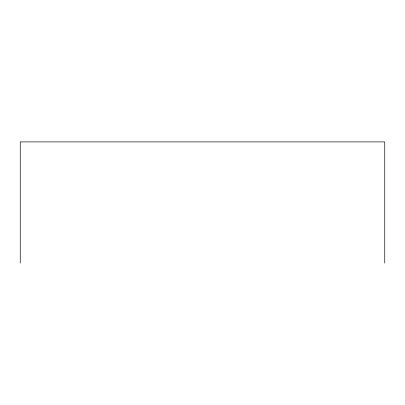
<?xml version="1.0" encoding="UTF-8"?>
<svg xmlns="http://www.w3.org/2000/svg" width="405" height="405" viewBox="0 0 405 405"><rect width="100%" height="100%" fill="white"/><g stroke="black" fill="none" stroke-linecap="round" stroke-linejoin="round"><path stroke-width="0.61" d="M384.75 263.103L384.75 141.897L20.25 141.897L20.25 263.103"/></g></svg>
